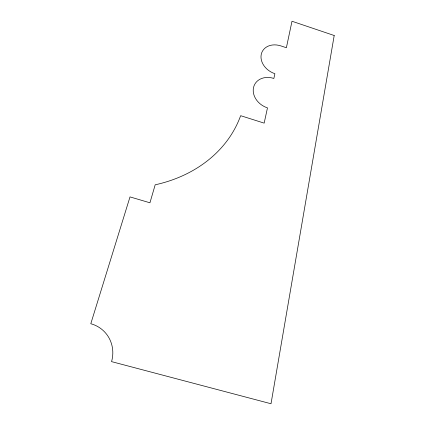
<?xml version="1.0" encoding="UTF-8"?>
<svg xmlns="http://www.w3.org/2000/svg" width="425" height="425" viewBox="0 0 425 425"><rect width="100%" height="100%" fill="white"/><g stroke="black" fill="none" stroke-linecap="round" stroke-linejoin="round"><path stroke-width="0.64" d="M334.204 35.503L271.012 403.75L111.562 361.627A32.406 30.86 -44.8 0 0 90.796 323.733L130.007 196.903L149.935 202.789L155.189 184.806A136.616 112.784 13.3 0 0 240.64 115.68L264.164 123.128L267.479 107.86A18.163 14.817 29.7 0 1 253.507 87.619A18.163 14.817 29.7 0 1 273.859 78.45L274.895 73.69A17.648 13.993 28.8 0 1 261.258 54.32A17.648 13.993 28.8 0 1 280.92 45.921L286.381 47.738L291.991 21.25L334.204 35.503"/></g></svg>
